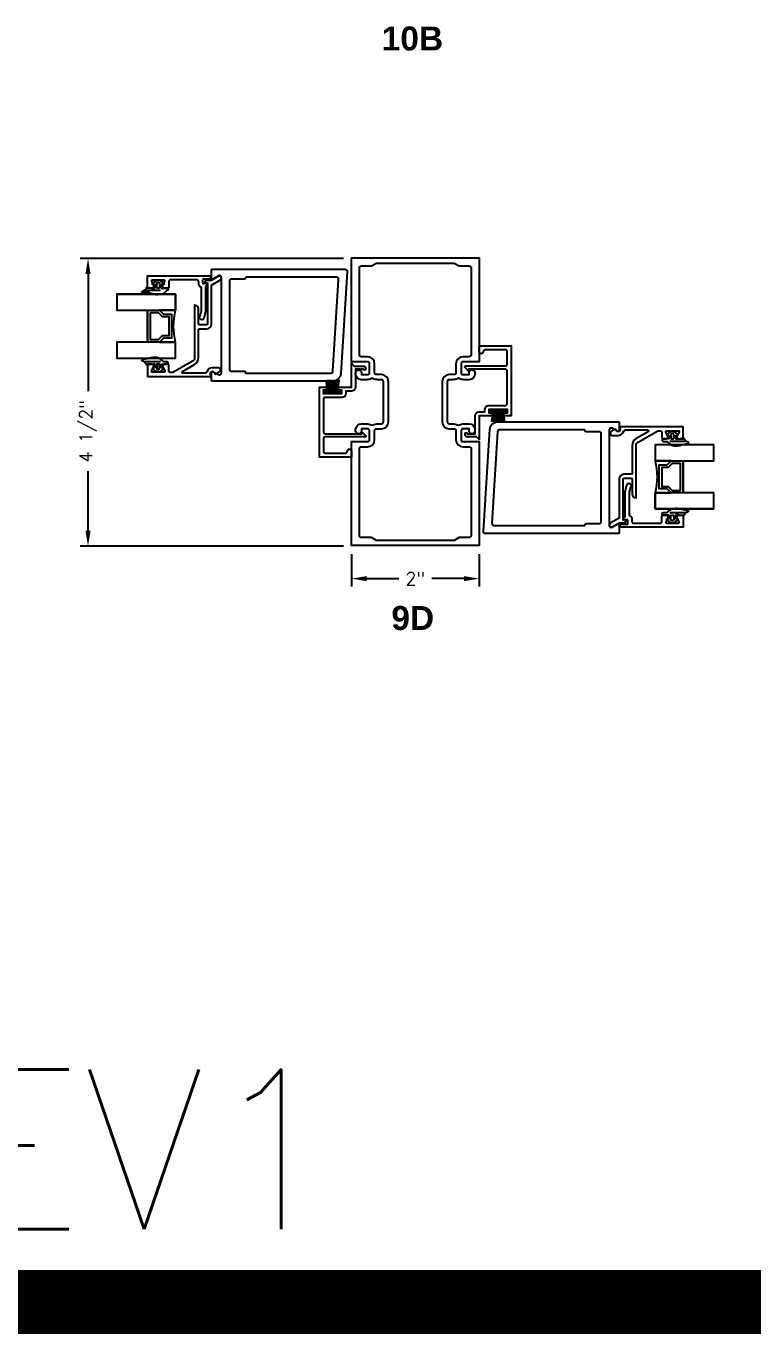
# Model space of a CAD drawing. Extents: x 0 to 139, y -24 to 89.
# Drawn here: x 48.37 to 51.22, y -9.9 to -4.79 of the extents above; entities that cross this region are included whole.
import ezdxf

# ---------------------------------------------------------------- set-up
doc = ezdxf.new("R2010")
doc.units = 0
doc.header["$MEASUREMENT"] = 0
doc.layers.get('DEFPOINTS').update_dxf_attribs({"linetype": 'CONTINUOUS'})
for name, color, linetype in [('R-ANNO-DIMS', 3, 'CONTINUOUS'), ('R-ANNO-TEXT', 6, 'CONTINUOUS'), ('R-DET1', 4, 'CONTINUOUS'), ('R-DET2', 2, 'CONTINUOUS'), ('R-OTLN', 1, 'CONTINUOUS'), ('R-PAT1', 5, 'CONTINUOUS'), ('TITLE', 7, 'CONTINUOUS')]:
    doc.layers.add(name, color=color, linetype=linetype)
doc.styles.get("Standard").update_dxf_attribs({"font": 'simplex'})
doc.styles.add('STYLE1', font='arialbd.ttf')
doc.dimstyles.new('1-4SIZE', dxfattribs={"dimtxt": 0.05, "dimasz": 0.06, "dimexe": 0.03125, "dimexo": 0.03125, "dimgap": 0.03125, "dimtad": 0, "dimdec": 5, "dimlfac": 4, "dimzin": 4, "dimtxsty": 'STANDARD', "dimcen": 0, "dimclrd": 256, "dimclre": 256, "dimclrt": 256, "dimazin": 3, "dimtfac": 1, "dimtdec": 5, "dimtofl": 0, "dimtmove": 0, "dimatfit": 3, "dimtolj": 1, "dimtzin": 4})

# ---------------------------------------------------------------- blocks, each defined once
blk = doc.blocks.new('*D95')
at = {"layer": 'DEFPOINTS', "color": 0}
for p in [(49.6461, -6.8225), (50.1461, -6.8225), (50.1461, -6.9496)]:
    blk.add_point(p, dxfattribs=at)
at = {"layer": 'R-ANNO-DIMS'}
for p, q in [((49.6461, -6.8538), (49.6461, -6.9809)), ((50.1461, -6.8538), (50.1461, -6.9809)), ((49.7061, -6.9496), (49.8316, -6.9496)), ((50.0861, -6.9496), (49.9607, -6.9496))]:
    blk.add_line(p, q, dxfattribs=at)
for points in [[(49.7061, -6.9396), (49.7061, -6.9596), (49.6461, -6.9496)], [(50.0861, -6.9396), (50.0861, -6.9596), (50.1461, -6.9496)]]:
    blk.add_solid(points, dxfattribs=at)
at = {"layer": 'R-ANNO-DIMS', "insert": (49.8961, -6.9496), "char_height": 0.05, "attachment_point": 5}
blk.add_mtext('\\A1;2"', dxfattribs=at)
blk = doc.blocks.new('*D96')
at = {"layer": 'DEFPOINTS', "color": 0}
for p in [(49.6461, -5.6975), (48.6155, -6.8225), (49.6461, -6.8225)]:
    blk.add_point(p, dxfattribs=at)
at = {"layer": 'R-ANNO-DIMS'}
for p, q in [((49.6149, -5.6975), (48.5843, -5.6975)), ((48.6155, -5.7575), (48.6155, -6.2168)), ((48.6155, -6.7625), (48.6155, -6.5293)), ((49.6149, -6.8225), (48.5843, -6.8225))]:
    blk.add_line(p, q, dxfattribs=at)
for points in [[(48.6055, -5.7575), (48.6255, -5.7575), (48.6155, -5.6975)], [(48.6055, -6.7625), (48.6255, -6.7625), (48.6155, -6.8225)]]:
    blk.add_solid(points, dxfattribs=at)
at = {"layer": 'R-ANNO-DIMS', "insert": (48.6155, -6.373), "char_height": 0.05, "attachment_point": 5, "rotation": 90}
blk.add_mtext('\\A1;4 1/2"', dxfattribs=at)
blk = doc.blocks.new('WEATHERING')
at = {"layer": 'R-DET2'}
for p, q in [((0, 0), (0, -0.27)), ((0, 0), (0.03, 0)), ((0.03, 0), (0.03, -0.27)), ((0, -0.129), (-0.16, -0.129)), ((0, -0.139), (-0.16, -0.139)), ((0, -0.27), (0.03, -0.27))]:
    blk.add_line(p, q, dxfattribs=at)
for centre, radius, start, end in [((-0.056, 0.313), 0.361, 253.2416, 278.8875), ((-0.056, 0.313), 0.371, 253.7056, 278.6489), ((-0.057, 0.486), 0.557, 259.3278, 275.8729), ((-0.057, 0.486), 0.566, 259.5182, 275.7701), ((-0.063, 0.677), 0.77, 262.7557, 274.6832), ((-0.063, 0.677), 0.78, 262.849, 274.6238), ((-0.066, 1.463), 1.578, 266.5833, 272.3941), ((-0.067, -1.773), 1.619, 87.6382, 93.304), ((-0.064, -0.966), 0.8, 85.4377, 96.9231), ((-0.064, -0.966), 0.79, 85.3793, 97.0112), ((-0.058, -0.769), 0.58, 84.3053, 100.1631), ((-0.058, -0.769), 0.57, 84.2043, 100.3432), ((-0.056, -0.591), 0.38, 81.4567, 105.8164), ((-0.056, -0.591), 0.37, 81.2223, 106.2556)]:
    blk.add_arc(centre, radius, start, end, dxfattribs=at)

msp = doc.modelspace()

# ---------------------------------------------------------------- linework, layer by layer
at = {"layer": 'R-DET1'}
for points in [[(48.8652761, -5.8126552), (48.8485261, -5.8126552), (48.8485261, -5.7651552), (49.0985261, -5.7651552, -0.41421368), (49.0860261, -5.7776552), (49.0677761, -5.7776553, 0.414213562), (49.0640261, -5.7814053), (49.0640261, -5.7915364, 0.466306393), (49.0684273, -5.7952294), (49.0830261, -5.7926553, -0.252127774), (49.075526, -5.8056552), (49.0755261, -5.9044053), (49.06829, -5.931411, -0.715752791), (49.0536525, -5.9323883, -1.179503687), (49.0546122, -5.9225697), (49.0600261, -5.9023644), (49.0600261, -5.8109796, -0.339713402), (49.0485261, -5.7960055), (49.0485261, -5.7884053, 0.414213523), (49.0407761, -5.7806552), (48.9390261, -5.7806552, 0.414213657), (48.9312761, -5.7884053), (48.9312761, -5.8089052, -0.414213562), (48.9275261, -5.8126552), (48.9145261, -5.8126552, -0.57736514), (48.9078146, -5.8010299), (48.9158973, -5.7870303, 0.577351747), (48.9126497, -5.7814052), (48.8671525, -5.7814053, 0.577351362), (48.8639049, -5.7870302), (48.8719633, -5.8009882, -0.579445689), (48.8652761, -5.8126552, 1)], [(49.0325261, -5.9646951), (49.0325261, -6.0851986, -0.267944175), (49.0247761, -6.0986221), (48.9477221, -6.1431091), (48.9390261, -6.1431091, -0.414213562), (48.9312761, -6.1353591), (48.9312761, -6.1148591, 0.414213562), (48.9275261, -6.1111091), (48.914526, -6.1111091, 0.577350202), (48.9078144, -6.1227341), (48.9158973, -6.1367341, -0.577350202), (48.9126497, -6.1423591), (48.8671524, -6.1423591, -0.577351988), (48.8639048, -6.1367341), (48.8719878, -6.1227341, 0.577351988), (48.8652761, -6.1111091), (48.8485261, -6.1111091), (48.8485261, -6.1586091), (49.0985261, -6.1586091), (49.0950795, -6.1499853, -0.869075611), (49.1083988, -6.1423577), (49.114026, -6.1496091, 0.123332445), (49.131607, -6.1374408, 0.64476674), (49.1257931, -6.1246091), (49.1022761, -6.1246091, 0.330653628), (49.0807379, -6.1406008, -0.33065332), (49.0733192, -6.1461091), (48.9875214, -6.1461091, -0.767326322), (48.9856464, -6.1391115), (49.0324011, -6.1121176, 0.26795022), (49.0480261, -6.0850543), (49.0480261, -5.9763591, -0.414213562), (49.0520261, -5.9723591), (49.0790261, -5.9723591, 0.414213562), (49.0985261, -5.9528591), (49.0985261, -5.8010809), (49.1334011, -5.7809458, 1), (49.1256511, -5.7675224), (49.0985261, -5.783183), (49.0746075, -5.783183), (49.0715261, -5.794683), (49.0830261, -5.7926553), (49.0830261, -5.9528591, -0.414213562), (49.0790261, -5.9568591), (49.0520261, -5.9568591, -0.414213562), (49.0480261, -5.9528591), (49.0480261, -5.8953591, 0.414213562), (49.0325261, -5.8798591)], [(50.1306392, -6.3120801, -0.414213562), (50.1461392, -6.2965801), (50.1678892, -6.2965801), (50.1678894, -6.2878301, -0.414213562), (50.1833894, -6.2723301), (50.2478892, -6.2723304, 0.414213562), (50.2556392, -6.2645804), (50.2556392, -6.1377056, 0.414213562), (50.2478892, -6.1299556), (50.1048892, -6.1299556), (50.1048892, -6.1377056), (50.0909766, -6.123793, -0.668178638), (50.0936017, -6.1174554), (50.2478892, -6.1174556, 0.414213562), (50.2556392, -6.1097056), (50.2556392, -6.0618929, 0.414213562), (50.2478892, -6.0541429), (50.1693892, -6.0541429, 0.423380872), (50.1616397, -6.0621429, -0.999983871), (50.1461392, -6.0621426), (50.1461392, -6.0386426), (50.2711392, -6.0386426), (50.2711392, -6.3120801), (50.2428892, -6.3120801), (50.2428892, -6.3060801, -0.414213562), (50.2486392, -6.3003301), (50.2571394, -6.3003304), (50.2571394, -6.2878301), (50.1833894, -6.2878301), (50.1833894, -6.3003304), (50.1921392, -6.3003301, -0.414213562), (50.1978892, -6.3060801), (50.1978892, -6.3120801), (50.1461392, -6.3120801), (50.1461392, -6.4057054), (50.1353892, -6.3949554), (50.0988892, -6.3949551, -0.414213562), (50.0911392, -6.3872051), (50.0911392, -6.3824551, -1), (50.0986392, -6.3824551), (50.1306392, -6.3824551)], [(49.6616392, -6.2007454, -0.414213562), (49.6461392, -6.2162454), (49.6243892, -6.2162454), (49.6243889, -6.2249954, -0.414213562), (49.6088889, -6.2404954), (49.5443892, -6.2404951, 0.414213562), (49.5366392, -6.2482451), (49.5366392, -6.3751199, 0.414213562), (49.5443892, -6.3828699), (49.6873892, -6.3828699), (49.6873892, -6.3751199), (49.7013018, -6.3890325, -0.668178638), (49.6986767, -6.3953701), (49.5443892, -6.3953699, 0.414213562), (49.5366392, -6.4031199), (49.5366392, -6.4509326, 0.414213562), (49.5443892, -6.4586826), (49.6228892, -6.4586826, 0.423380872), (49.6306387, -6.4506826, -0.999983871), (49.6461392, -6.4506829), (49.6461392, -6.4741829), (49.5211392, -6.4741829), (49.5211392, -6.2007454), (49.5493892, -6.2007454), (49.5493892, -6.2067454, -0.414213562), (49.5436392, -6.2124954), (49.5351389, -6.2124951), (49.5351389, -6.2249954), (49.6088889, -6.2249954), (49.6088889, -6.2124951), (49.6001392, -6.2124954, -0.414213562), (49.5943892, -6.2067454), (49.5943892, -6.2007454), (49.6461392, -6.2007454), (49.6461392, -6.1071201), (49.6568892, -6.1178701), (49.6933892, -6.1178704, -0.414213562), (49.7011392, -6.1256204), (49.7011392, -6.1303704, -1), (49.6936392, -6.1303704), (49.6616392, -6.1303704)], [(50.7599309, -6.5491433), (50.7599309, -6.4286398, -0.267944175), (50.7676809, -6.4152163), (50.8447349, -6.3707293), (50.8534309, -6.3707293, -0.414213562), (50.8611809, -6.3784793), (50.8611809, -6.3989793, 0.414213562), (50.8649309, -6.4027293), (50.8779309, -6.4027293, 0.577350202), (50.8846426, -6.3911043), (50.8765597, -6.3771043, -0.577350202), (50.8798073, -6.3714793), (50.9253046, -6.3714793, -0.577351988), (50.9285522, -6.3771044), (50.9204692, -6.3911043, 0.577351988), (50.9271809, -6.4027293), (50.9439309, -6.4027293), (50.9439309, -6.3552293), (50.6939309, -6.3552293), (50.6973775, -6.3638532, -0.869075611), (50.6840582, -6.3714807), (50.678431, -6.3642293, 0.123332445), (50.66085, -6.3763976, 0.64476674), (50.6666639, -6.3892293), (50.6901809, -6.3892293, 0.330653628), (50.7117191, -6.3732376, -0.33065332), (50.7191378, -6.3677293), (50.8049355, -6.3677293, -0.767326322), (50.8068106, -6.3747269), (50.7600559, -6.4017208, 0.26795022), (50.7444309, -6.4287841), (50.7444309, -6.5374793, -0.414213562), (50.7404309, -6.5414793), (50.7134309, -6.5414793, 0.414213562), (50.6939309, -6.5609793), (50.6939309, -6.7127575), (50.6590559, -6.7328926, 1), (50.6668059, -6.746316), (50.6939309, -6.7306554), (50.7178495, -6.7306554), (50.7209309, -6.7191554), (50.7094309, -6.7211832), (50.7094309, -6.5609793, -0.414213562), (50.7134309, -6.5569793), (50.7404309, -6.5569793, -0.414213562), (50.7444309, -6.5609793), (50.7444309, -6.6184793, 0.414213562), (50.7599309, -6.6339793)], [(50.9271809, -6.7011832), (50.9439309, -6.7011832), (50.9439309, -6.7486832), (50.6939309, -6.7486832, -0.41421368), (50.7064309, -6.7361832), (50.7246809, -6.7361832, 0.414213562), (50.7284309, -6.7324332), (50.7284309, -6.722302, 0.466306393), (50.7240297, -6.718609), (50.7094309, -6.7211832, -0.252127774), (50.716931, -6.7081833), (50.7169309, -6.6094331), (50.724167, -6.5824275, -0.715752791), (50.7388045, -6.5814502, -1.179503687), (50.7378448, -6.5912688), (50.7324309, -6.611474), (50.7324309, -6.7028589, -0.339713402), (50.7439309, -6.717833), (50.7439309, -6.7254332, 0.414213523), (50.7516809, -6.7331832), (50.8534309, -6.7331832, 0.414213657), (50.8611809, -6.7254332), (50.8611809, -6.7049332, -0.414213562), (50.8649309, -6.7011832), (50.8779309, -6.7011832, -0.57736514), (50.8846424, -6.7128085), (50.8765597, -6.7268082, 0.577351747), (50.8798073, -6.7324332), (50.9253045, -6.7324332, 0.577351362), (50.9285521, -6.7268082), (50.9204937, -6.7128503, -0.579445689), (50.9271809, -6.7011832, 1)]]:
    msp.add_lwpolyline(points, format="xyb", close=True, dxfattribs=at)
at = {"layer": 'R-DET2'}
for points in [[(48.8535617, -5.8305933), (48.8290346, -5.8305933, -0.477037012), (48.8265893, -5.8275731, 0.169063491), (48.8438159, -5.8120842, -0.378808837), (48.846479, -5.810114), (48.8728082, -5.8149175, 0.346241915), (48.8767761, -5.812427), (48.8767761, -5.7989052), (48.8692268, -5.7986275, -0.608655902), (48.8678759, -5.7953413), (48.8770141, -5.7872637, -0.378617088), (48.9027881, -5.7872637), (48.9119262, -5.7953413, -0.608655902), (48.9105754, -5.7986275), (48.9030261, -5.7989052), (48.9030261, -5.8126552), (48.9242761, -5.8126552, -1), (48.9242761, -5.8226552), (48.9101983, -5.8356901, -0.195847843)], [(48.8917761, -5.7911434, -0.341998713), (48.8955261, -5.7959846), (48.8955261, -5.8106552, -0.414213562), (48.8935261, -5.8126552), (48.8862761, -5.8126552, -0.414213562), (48.8842761, -5.8106552), (48.8842761, -5.7959846, -0.341998713), (48.8880261, -5.7911434, -0.127016654)], [(48.8535618, -6.0883635), (48.8290346, -6.0931711, 0.477037012), (48.8265894, -6.0961913, -0.169063491), (48.8438159, -6.1116802, 0.378808837), (48.8464791, -6.1136504), (48.8728082, -6.1088469, -0.346241915), (48.8767761, -6.1113374), (48.8767761, -6.1248591), (48.8692268, -6.1251368, 0.608655902), (48.867876, -6.128423), (48.8770142, -6.1365007, 0.378617088), (48.9027882, -6.1365007), (48.9119263, -6.128423, 0.608655902), (48.9105755, -6.1251368), (48.9030261, -6.1248591), (48.9030261, -6.1111091), (48.9242761, -6.1111091, 1), (48.9242761, -6.1011091), (48.9105162, -6.1011091, 0.343435047)], [(48.8917762, -6.1315092, 0.341998713), (48.8955261, -6.126668), (48.8955261, -6.1119974, 0.414213562), (48.8935261, -6.1099974), (48.8862761, -6.1099974, 0.414213562), (48.8842761, -6.1119974), (48.8842761, -6.126668, 0.341998713), (48.8880262, -6.1315092, 0.127016654)], [(50.9383349, -6.4262031), (50.962862, -6.4206674, 0.477037012), (50.9653073, -6.4176472, -0.169063491), (50.9480807, -6.4021583, 0.378808837), (50.9454176, -6.4001881), (50.9190884, -6.4049916, -0.346241915), (50.9151205, -6.4025011), (50.9151205, -6.3889793), (50.9226699, -6.3887016, 0.608655902), (50.9240207, -6.3854154), (50.9148825, -6.3773378, 0.378617088), (50.8891085, -6.3773378), (50.8799704, -6.3854154, 0.608655902), (50.8813212, -6.3887016), (50.8888705, -6.3889793), (50.8888705, -6.4027293), (50.8676205, -6.4027293, 1), (50.8676205, -6.4127293), (50.8813804, -6.4127293, 0.359671565)], [(50.9001205, -6.3812175, 0.341998713), (50.8963705, -6.3860587), (50.8963705, -6.4007293, 0.414213562), (50.8983705, -6.4027293), (50.9056205, -6.4027293, 0.414213562), (50.9076205, -6.4007293), (50.9076205, -6.3860587, 0.341998713), (50.9038705, -6.3812175, 0.127016654)], [(50.9376262, -6.6777285), (50.962862, -6.6832452, -0.477037012), (50.9653073, -6.6862654, 0.169063491), (50.9480807, -6.7017543, -0.378808837), (50.9454175, -6.7037245), (50.9190884, -6.698921, 0.346241915), (50.9151205, -6.7014115), (50.9151205, -6.7149332), (50.9226698, -6.7152109, -0.608655902), (50.9240206, -6.7184971), (50.9148825, -6.7265748, -0.378617088), (50.8891085, -6.7265748), (50.8799703, -6.7184971, -0.608655902), (50.8813212, -6.7152109), (50.8888705, -6.7149332), (50.8888705, -6.7011832), (50.8676205, -6.7011832, -1), (50.8676205, -6.6911832), (50.8813804, -6.6911832, -0.346212063)], [(50.9001205, -6.7226951, -0.341998713), (50.8963705, -6.7178538), (50.8963705, -6.7031832, -0.414213562), (50.8983705, -6.7011832), (50.9056205, -6.7011832, -0.414213562), (50.9076205, -6.7031832), (50.9076205, -6.7178538, -0.341998713), (50.9038705, -6.7226951, -0.127016654)]]:
    msp.add_lwpolyline(points, format="xyb", close=True, dxfattribs=at)
for points in [[(48.8994786, -5.8226552), (48.8395346, -5.8225933)], [(48.8587829, -5.909265), (48.8587829, -6.014265), (48.8916407, -6.014265), (48.9071407, -5.998765), (48.9325329, -5.998765), (48.9325329, -5.924765), (48.9071407, -5.924765), (48.8916407, -5.909265), (48.8587829, -5.909265)], [(48.8994787, -6.1011091), (48.8395347, -6.1011711)], [(50.892418, -6.4117501), (50.952362, -6.4116882)], [(50.9340558, -6.6042677), (50.9340558, -6.4992677), (50.901198, -6.4992677), (50.885698, -6.5147677), (50.8603058, -6.5147677), (50.8603058, -6.5887677), (50.885698, -6.5887677), (50.901198, -6.6042677), (50.9340558, -6.6042677)], [(50.892418, -6.6911832), (50.952362, -6.6912452)]]:
    msp.add_lwpolyline(points, dxfattribs=at)
for points in [[(48.7284828, -5.836765), (48.7284827, -5.899265), (48.9582829, -5.899265), (48.9582829, -5.836765), (48.7284827, -5.836765), (48.9582829, -5.836765), (48.9582829, -5.899265), (48.8957829, -5.899265), (48.9112829, -5.914765), (48.9425329, -5.914765), (48.9425329, -6.008765), (48.9112829, -6.008765), (48.8957829, -6.024265), (48.8487829, -6.024265), (48.8487829, -5.899265), (48.8487829, -6.024265), (48.7284827, -6.024265), (48.7284827, -6.086765), (48.9582829, -6.086765), (48.9582829, -6.024265), (48.8957829, -6.024265), (48.9582829, -6.024265, -0.123310184), (48.9582829, -5.899265, 1.56900442)], [(51.0643559, -6.6767677), (51.064356, -6.6142677), (50.8345558, -6.6142677), (50.8345558, -6.6767677), (51.064356, -6.6767677), (50.8345558, -6.6767677), (50.8345558, -6.6142677), (50.8970558, -6.6142677), (50.8815558, -6.5987677), (50.8503058, -6.5987677), (50.8503058, -6.5047677), (50.8815558, -6.5047677), (50.8970558, -6.4892677), (50.9440558, -6.4892677), (50.9440558, -6.6142677), (50.9440558, -6.4892677), (51.064356, -6.4892677), (51.064356, -6.4267677), (50.8345558, -6.4267677), (50.8345558, -6.4892677), (50.8970558, -6.4892677), (50.8345558, -6.4892677, -0.123310184), (50.8345558, -6.6142677, 1.56900442)]]:
    msp.add_lwpolyline(points, format="xyb", dxfattribs=at)
at = {"layer": 'R-OTLN'}
for points in [[(50.0751392, -6.4059762, 0.414213562), (50.0828892, -6.4137262), (50.1461392, -6.4137262), (50.1461392, -6.8199762), (49.6461392, -6.8199762), (49.6461392, -6.4137262), (49.7093892, -6.4137262, 0.414213562), (49.7171392, -6.4059762), (49.7171392, -6.3712262, 0.414213562), (49.7093892, -6.3634762), (49.6858892, -6.3634762), (49.6858892, -6.3709762, -0.414213562), (49.6743892, -6.3824762), (49.6741392, -6.3824762, -0.414213562), (49.6626392, -6.3709762), (49.6626392, -6.3667262, -0.414213562), (49.6858892, -6.3434762), (49.7058892, -6.3434762, -0.145063949), (49.7229164, -6.3485224, 0.296364458), (49.731362, -6.3485224, -0.145063949), (49.7483892, -6.3434762), (49.7633892, -6.3434762, 0.414213562), (49.7711392, -6.3357262), (49.7711392, -6.1792262, 0.414213562), (49.7633892, -6.1714762), (49.7483892, -6.1714762, -0.145063949), (49.731362, -6.1664299, 0.296364458), (49.7229164, -6.1664299, -0.145063949), (49.7058892, -6.1714762), (49.6858892, -6.1714762, -0.414213562), (49.6626392, -6.1482262), (49.6626392, -6.1439762, -0.414213562), (49.6741392, -6.1324762), (49.6743892, -6.1324762, -0.414213562), (49.6858892, -6.1439762), (49.6858892, -6.1514762), (49.7093892, -6.1514762, 0.414213562), (49.7171392, -6.1437262), (49.7171392, -6.1089762, 0.414213562), (49.7093892, -6.1012262), (49.6461392, -6.1012262), (49.6461392, -5.6949762), (50.1461392, -5.6949762), (50.1461392, -6.1012262), (50.0828892, -6.1012262, 0.414213562), (50.0751392, -6.1089762), (50.0751392, -6.1437262, 0.414213562), (50.0828892, -6.1514762), (50.1063892, -6.1514762), (50.1063892, -6.1439762, -0.414213562), (50.1178892, -6.1324762), (50.1181392, -6.1324762, -0.414213562), (50.1296392, -6.1439762), (50.1296392, -6.1482262, -0.414213562), (50.1063892, -6.1714762), (50.0863892, -6.1714762, -0.145063949), (50.069362, -6.1664299, 0.296364458), (50.0609164, -6.1664299, -0.145063949), (50.0438892, -6.1714762), (50.0288892, -6.1714762, 0.414213562), (50.0211392, -6.1792262), (50.0211392, -6.3357262, 0.414213562), (50.0288892, -6.3434762), (50.0438892, -6.3434762, -0.145063949), (50.0609164, -6.3485224, 0.296364458), (50.069362, -6.3485224, -0.145063949), (50.0863892, -6.3434762), (50.1063892, -6.3434762, -0.414213562), (50.1296392, -6.3667262), (50.1296392, -6.3709762, -0.414213562), (50.1181392, -6.3824762), (50.1178892, -6.3824762, -0.414213562), (50.1063892, -6.3709762), (50.1063892, -6.3634762), (50.0828892, -6.3634762, 0.414213562), (50.0751392, -6.3712262)], [(49.7911392, -6.1792262, 0.414213562), (49.7633892, -6.1514762), (49.7448892, -6.1514762, -0.414213562), (49.7371392, -6.1437262), (49.7371392, -6.1089762, 0.414213562), (49.7093892, -6.0812262), (49.6851392, -6.0812262, -0.414213562), (49.6773892, -6.0734762), (49.6773892, -5.7339762, -0.414213562), (49.6851392, -5.7262262), (49.7243892, -5.7262262), (49.7438748, -5.7149762), (50.0484036, -5.7149762), (50.0678892, -5.7262262), (50.1071392, -5.7262262, -0.414213562), (50.1148892, -5.7339762), (50.1148892, -6.0734762, -0.414213562), (50.1071392, -6.0812262), (50.0828892, -6.0812262, 0.414213562), (50.0551392, -6.1089762), (50.0551392, -6.1437262, -0.414213562), (50.0473892, -6.1514762), (50.0288892, -6.1514762, 0.414213562), (50.0011392, -6.1792262), (50.0011392, -6.3357262, 0.414213562), (50.0288892, -6.3634762), (50.0473892, -6.3634762, -0.414213562), (50.0551392, -6.3712262), (50.0551392, -6.4059762, 0.414213562), (50.0828892, -6.4337262), (50.1071392, -6.4337262, -0.414213562), (50.1148892, -6.4414762), (50.1148892, -6.7809762, -0.414213562), (50.1071392, -6.7887262), (50.0678892, -6.7887262), (50.0484036, -6.7999762), (49.7438748, -6.7999762), (49.7243892, -6.7887262), (49.6851392, -6.7887262, -0.414213562), (49.6773892, -6.7809762), (49.6773892, -6.4414762, -0.414213562), (49.6851392, -6.4337262), (49.7093892, -6.4337262, 0.414213562), (49.7371392, -6.4059762), (49.7371392, -6.3712262, -0.414213562), (49.7448892, -6.3634762), (49.7633892, -6.3634762, 0.414213562), (49.7911392, -6.3357262)], [(49.5733776, -6.1768554), (49.1008276, -6.1768554, -0.414213562), (49.0983276, -6.1743554), (49.0983276, -6.1421054, -0.577563925), (49.1039526, -6.1388554), (49.1257026, -6.1514054, 0.576846629), (49.1373276, -6.1447054), (49.1373276, -5.7715054, 0.577921738), (49.1257026, -5.7647804), (49.1039526, -5.7773554, -0.577563925), (49.0983276, -5.7741054), (49.0983276, -5.7418554, -0.414213562), (49.1008276, -5.7393554), (49.6218267, -5.7393554, -0.432605765), (49.6295616, -5.7475886), (49.6045776, -6.1475554, -0.395866655), (49.5733776, -6.1768554)], [(49.2275776, -5.7783554), (49.1763276, -5.7783554, 0.414213562), (49.1685776, -5.7861054), (49.1685776, -6.1301054, 0.414213562), (49.1763276, -6.1378554), (49.2273276, -6.1378554, -0.413333333), (49.2310776, -6.1416054), (49.2310776, -6.1418554, 0.413333333), (49.2348276, -6.1456054), (49.5660968, -6.1456054, 0.396049913), (49.5738317, -6.1383388), (49.5962974, -5.7788388, 0.432613534), (49.5885625, -5.7706054), (49.2348276, -5.7706054, 0.423001409), (49.2310776, -5.7744804, -0.436834856)], [(50.2189008, -6.3359701), (50.6914508, -6.3359701, -0.414213562), (50.6939508, -6.3384701), (50.6939508, -6.3707201, -0.577563925), (50.6883258, -6.3739701), (50.6665758, -6.3614201, 0.576846629), (50.6549508, -6.3681201), (50.6549508, -6.7413201, 0.577921738), (50.6665758, -6.7480451), (50.6883258, -6.7354701, -0.577563925), (50.6939508, -6.7387201), (50.6939508, -6.7709701, -0.414213562), (50.6914508, -6.7734701), (50.1704517, -6.7734701, -0.432605765), (50.1627168, -6.765237), (50.1877008, -6.3652701, -0.395866655), (50.2189008, -6.3359701)], [(50.5647008, -6.7344701), (50.6159508, -6.7344701, 0.414213562), (50.6237008, -6.7267201), (50.6237008, -6.3827201, 0.414213562), (50.6159508, -6.3749701), (50.5649508, -6.3749701, -0.413333333), (50.5612008, -6.3712201), (50.5612008, -6.3709701, 0.413333333), (50.5574508, -6.3672201), (50.2261816, -6.3672201, 0.396049913), (50.2184467, -6.3744867), (50.195981, -6.7339867, 0.432613534), (50.2037159, -6.7422201), (50.5574508, -6.7422201, 0.423001409), (50.5612008, -6.7383451, -0.436834856)]]:
    msp.add_lwpolyline(points, format="xyb", close=True, dxfattribs=at)
at = {"layer": 'TITLE', "const_width": 0.25}
msp.add_lwpolyline([(0.25, -9.779273), (138.9080005, -9.779273)], dxfattribs=at)

# ---------------------------------------------------------------- block references
at = {"layer": 'R-PAT1', "xscale": 0.25, "yscale": 0.25, "zscale": 0.25}
for p, rotation in [((49.6057895, -6.2124953), 270), ((50.1869203, -6.2959698), 90)]:
    msp.add_blockref('WEATHERING', p, dxfattribs=dict(at, rotation=rotation))

# ---------------------------------------------------------------- texts
at = {"layer": 'R-ANNO-TEXT', "char_height": 0.09375, "width": 1.787222288, "attachment_point": 3, "style": 'STYLE1'}
for s, insert in [('10B', (50.0050163, -4.7895105, 1.5526731)), ('9D', (49.9698762, -7.0568354, 1.5526731))]:
    msp.add_mtext(s, dxfattribs=dict(at, insert=insert))
at = {"layer": 'TITLE'}
msp.add_text('190ELEV1', height=0.625, dxfattribs=at).set_placement((45.5135155, -9.4952294))

# ---------------------------------------------------------------- dimensions: what is measured, and where the dimension line sits
at = {"layer": 'R-ANNO-DIMS'}
dim = msp.add_linear_dim(base=(48.6155347, -6.8225011), p1=(49.6461392, -5.6975011), p2=(49.6461392, -6.8225011), angle=270, dimstyle='1-4SIZE', override={"dimpost": '"'}, dxfattribs=at)
dim.commit()
dim.dimension.update_dxf_attribs({"geometry": '*D96', "text_midpoint": (48.6155347, -6.373006), "dimtype": 160})
dim = msp.add_linear_dim(base=(50.1461392, -6.9496301), p1=(49.6461392, -6.8225011), p2=(50.1461392, -6.8225011), dimstyle='1-4SIZE', override={"dimpost": '"'}, dxfattribs=at)
dim.commit()
dim.dimension.update_dxf_attribs({"geometry": '*D95', "text_midpoint": (49.8961392, -6.9496301), "dimtype": 160})

doc.saveas('drawing.dxf')
